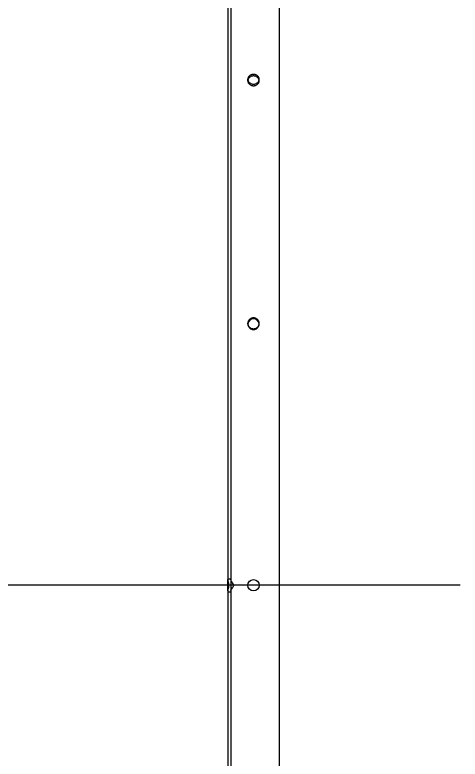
# Model space of a CAD drawing. Header units: millimetres. Extents: x -139278 to 641613, y -260926 to 217780.
# Drawn here: x 49818 to 50122, y 13521 to 14029 of the extents above; entities that cross this region are included whole.
import ezdxf

# ---------------------------------------------------------------- set-up
doc = ezdxf.new("R2010")
doc.units = ezdxf.units.MM

msp = doc.modelspace()

# ---------------------------------------------------------------- linework, layer by layer
for p, q in [((49963.55, 14325.998), (49963.55, 13643.414)), ((49965.75, 14325.998), (49965.75, 13643.414)), ((49998.75, 14330.398), (49998.75, 12948.798)), ((49977.3, 13983.898), (49977.3, 13984.998)), ((49985, 13983.898), (49985, 13984.998)), ((49977.3, 13817.821), (49977.3, 13818.39)), ((49985, 13817.821), (49985, 13818.39)), ((49963.55, 13643.998), (49965.75, 13643.998)), ((49963.55, 13635.781), (49963.55, 13643.414)), ((49965.75, 13643.414), (49965.75, 13635.781)), ((50077.718, 13639.598), (49511.411, 13639.598)), ((50122.096, 13639.598), (49554.668, 13639.598)), ((49963.55, 13635.781), (49963.55, 12953.198)), ((49963.55, 13635.198), (49965.75, 13635.198)), ((49965.75, 13635.781), (49965.75, 12953.198))]:
    msp.add_line(p, q)
msp.add_circle((49981.15, 13639.598), 3.85)
for centre, radius, start, end in [((51018.123, 13545.491), 1302.235, 144.02985, 163.53721), ((49981.15, 13817.937), 3.856, 177.4871, 2.5129), ((49981.086, 13817.736), 3.797, 89.03059, 174.4167), ((49981.214, 13817.736), 3.797, 5.5833, 90.96941)]:
    msp.add_arc(centre, radius, start, end)
for points, knots in [([(49981.15, 13988.327), (49981.392, 13988.327), (49981.642, 13988.307), (49982.139, 13988.222), (49982.386, 13988.158), (49982.861, 13987.989), (49983.088, 13987.883), (49983.509, 13987.639), (49983.702, 13987.5), (49984.043, 13987.205), (49984.204, 13987.038), (49984.487, 13986.675), (49984.609, 13986.478), (49984.805, 13986.068), (49984.88, 13985.854), (49984.977, 13985.423), (49985, 13985.207), (49985, 13984.788), (49984.977, 13984.572), (49984.88, 13984.141), (49984.805, 13983.927), (49984.609, 13983.515), (49984.487, 13983.318), (49984.204, 13982.953), (49984.043, 13982.786), (49983.702, 13982.489), (49983.509, 13982.35), (49983.088, 13982.104), (49982.861, 13981.998), (49982.386, 13981.827), (49982.139, 13981.763), (49981.642, 13981.678), (49981.392, 13981.658), (49980.908, 13981.658), (49980.659, 13981.678), (49980.161, 13981.763), (49979.914, 13981.827), (49979.44, 13981.998), (49979.212, 13982.104), (49978.792, 13982.35), (49978.599, 13982.489), (49978.257, 13982.786), (49978.097, 13982.953), (49977.814, 13983.318), (49977.691, 13983.515), (49977.495, 13983.927), (49977.421, 13984.141), (49977.323, 13984.572), (49977.3, 13984.788), (49977.3, 13985.207), (49977.323, 13985.423), (49977.421, 13985.854), (49977.495, 13986.068), (49977.691, 13986.478), (49977.814, 13986.675), (49978.097, 13987.038), (49978.257, 13987.205), (49978.599, 13987.5), (49978.792, 13987.639), (49979.212, 13987.883), (49979.44, 13987.989), (49979.914, 13988.158), (49980.161, 13988.222), (49980.659, 13988.307), (49980.908, 13988.327), (49981.15, 13988.327)], [0, 0, 0, 0, 0.6592032, 0.6592032, 1.3184064, 1.3184064, 1.9776096, 1.9776096, 2.6368127, 2.6368127, 3.2960159, 3.2960159, 3.9552191, 3.9552191, 4.6144223, 4.6144223, 5.2736255, 5.2736255, 5.9328287, 5.9328287, 6.5920318, 6.5920318, 7.251235, 7.251235, 7.9104382, 7.9104382, 8.5696414, 8.5696414, 9.2288446, 9.2288446, 9.8880478, 9.8880478, 10.5472509, 10.5472509, 11.2064541, 11.2064541, 11.8656573, 11.8656573, 12.5248605, 12.5248605, 13.1840637, 13.1840637, 13.8432669, 13.8432669, 14.50247, 14.50247, 15.1616732, 15.1616732, 15.8208764, 15.8208764, 16.4800796, 16.4800796, 17.1392828, 17.1392828, 17.798486, 17.798486, 18.4576891, 18.4576891, 19.1168923, 19.1168923, 19.7760955, 19.7760955, 20.4352987, 20.4352987, 21.0945019, 21.0945019, 21.0945019, 21.0945019]), ([(49981.15, 13987.227), (49980.908, 13987.227), (49980.659, 13987.207), (49980.161, 13987.122), (49979.914, 13987.058), (49979.44, 13986.889), (49979.212, 13986.783), (49978.792, 13986.539), (49978.599, 13986.4), (49978.257, 13986.105), (49978.097, 13985.938), (49977.814, 13985.575), (49977.691, 13985.378), (49977.495, 13984.968), (49977.421, 13984.754), (49977.365, 13984.508), (49977.359, 13984.478), (49977.353, 13984.448)], [0, 0, 0, 0, 0.6592032, 0.6592032, 1.3184064, 1.3184064, 1.9776096, 1.9776096, 2.6368128, 2.6368128, 3.296016, 3.296016, 3.9552192, 3.9552192, 4.6144224, 4.6144224, 4.7073606, 4.7073606, 4.7073606, 4.7073606]), ([(49984.947, 13984.448), (49984.942, 13984.478), (49984.935, 13984.508), (49984.88, 13984.754), (49984.805, 13984.968), (49984.609, 13985.378), (49984.487, 13985.575), (49984.204, 13985.938), (49984.043, 13986.105), (49983.702, 13986.4), (49983.509, 13986.539), (49983.088, 13986.783), (49982.861, 13986.889), (49982.386, 13987.058), (49982.139, 13987.122), (49981.642, 13987.207), (49981.392, 13987.227), (49981.15, 13987.227)], [0, 0, 0, 0, 0.0929382, 0.0929382, 0.7521414, 0.7521414, 1.4113446, 1.4113446, 2.0705478, 2.0705478, 2.729751, 2.729751, 3.3889542, 3.3889542, 4.0481574, 4.0481574, 4.7073606, 4.7073606, 4.7073606, 4.7073606]), ([(49977.353, 13984.448), (49977.317, 13984.263), (49977.3, 13984.078), (49977.3, 13983.688), (49977.323, 13983.472), (49977.421, 13983.041), (49977.495, 13982.827), (49977.691, 13982.415), (49977.814, 13982.218), (49978.097, 13981.853), (49978.257, 13981.686), (49978.599, 13981.389), (49978.792, 13981.25), (49979.212, 13981.004), (49979.44, 13980.898), (49979.914, 13980.727), (49980.161, 13980.663), (49980.659, 13980.578), (49980.908, 13980.558), (49981.392, 13980.558), (49981.642, 13980.578), (49982.139, 13980.663), (49982.386, 13980.727), (49982.861, 13980.898), (49983.088, 13981.004), (49983.509, 13981.25), (49983.702, 13981.389), (49984.043, 13981.686), (49984.204, 13981.853), (49984.487, 13982.218), (49984.609, 13982.415), (49984.805, 13982.827), (49984.88, 13983.041), (49984.977, 13983.472), (49985, 13983.688), (49985, 13984.078), (49984.983, 13984.263), (49984.947, 13984.448)], [0, 0, 0, 0, 0.566265, 0.566265, 1.2254682, 1.2254682, 1.8846714, 1.8846714, 2.5438746, 2.5438746, 3.2030778, 3.2030778, 3.862281, 3.862281, 4.5214841, 4.5214841, 5.1806873, 5.1806873, 5.8398905, 5.8398905, 6.4990937, 6.4990937, 7.1582969, 7.1582969, 7.8175001, 7.8175001, 8.4767033, 8.4767033, 9.1359065, 9.1359065, 9.7951097, 9.7951097, 10.4543129, 10.4543129, 11.1135161, 11.1135161, 11.6797811, 11.6797811, 11.6797811, 11.6797811]), ([(49981.15, 13822.106), (49981.392, 13822.106), (49981.642, 13822.084), (49982.139, 13821.99), (49982.386, 13821.918), (49982.861, 13821.729), (49983.088, 13821.611), (49983.509, 13821.338), (49983.702, 13821.183), (49984.043, 13820.853), (49984.204, 13820.667), (49984.487, 13820.261), (49984.609, 13820.042), (49984.805, 13819.584), (49984.88, 13819.345), (49984.977, 13818.865), (49985, 13818.623), (49985, 13818.156), (49984.977, 13817.915), (49984.88, 13817.435), (49984.805, 13817.196), (49984.609, 13816.737), (49984.487, 13816.517), (49984.204, 13816.111), (49984.043, 13815.924), (49983.702, 13815.594), (49983.509, 13815.439), (49983.088, 13815.165), (49982.861, 13815.047), (49982.386, 13814.857), (49982.139, 13814.785), (49981.642, 13814.691), (49981.392, 13814.668), (49980.908, 13814.668), (49980.659, 13814.691), (49980.161, 13814.785), (49979.914, 13814.857), (49979.44, 13815.047), (49979.212, 13815.165), (49978.792, 13815.439), (49978.599, 13815.594), (49978.257, 13815.924), (49978.097, 13816.111), (49977.814, 13816.517), (49977.691, 13816.737), (49977.495, 13817.196), (49977.421, 13817.435), (49977.323, 13817.915), (49977.3, 13818.156), (49977.3, 13818.623), (49977.323, 13818.865), (49977.421, 13819.345), (49977.495, 13819.584), (49977.691, 13820.042), (49977.814, 13820.261), (49978.097, 13820.667), (49978.257, 13820.853), (49978.599, 13821.183), (49978.792, 13821.338), (49979.212, 13821.611), (49979.44, 13821.729), (49979.914, 13821.918), (49980.161, 13821.99), (49980.659, 13822.084), (49980.908, 13822.106), (49981.15, 13822.106)], [0, 0, 0, 0, 0.6592032, 0.6592032, 1.3184064, 1.3184064, 1.9776096, 1.9776096, 2.6368127, 2.6368127, 3.2960159, 3.2960159, 3.9552191, 3.9552191, 4.6144223, 4.6144223, 5.2736255, 5.2736255, 5.9328287, 5.9328287, 6.5920318, 6.5920318, 7.251235, 7.251235, 7.9104382, 7.9104382, 8.5696414, 8.5696414, 9.2288446, 9.2288446, 9.8880478, 9.8880478, 10.5472509, 10.5472509, 11.2064541, 11.2064541, 11.8656573, 11.8656573, 12.5248605, 12.5248605, 13.1840637, 13.1840637, 13.8432669, 13.8432669, 14.50247, 14.50247, 15.1616732, 15.1616732, 15.8208764, 15.8208764, 16.4800796, 16.4800796, 17.1392828, 17.1392828, 17.798486, 17.798486, 18.4576891, 18.4576891, 19.1168923, 19.1168923, 19.7760955, 19.7760955, 20.4352987, 20.4352987, 21.0945019, 21.0945019, 21.0945019, 21.0945019]), ([(49963.55, 13643.414), (49963.55, 13643.197), (49963.599, 13642.925), (49963.764, 13642.18), (49963.897, 13641.674), (49964.073, 13640.692), (49964.136, 13640.196), (49964.143, 13639.07), (49964.08, 13638.549), (49963.912, 13637.6), (49963.795, 13637.136), (49963.625, 13636.4), (49963.566, 13636.11), (49963.551, 13635.841), (49963.55, 13635.811), (49963.55, 13635.781)], [0, 0, 0, 0, 1.1857634, 1.1857634, 2.7975057, 2.7975057, 4.0492921, 4.0492921, 5.371256, 5.371256, 6.8546629, 6.8546629, 8.0751206, 8.0751206, 8.2395393, 8.2395393, 8.2395393, 8.2395393]), ([(49967.95, 13639.598), (49967.831, 13639.767), (49967.711, 13639.937), (49967.337, 13640.471), (49967.085, 13640.834), (49966.617, 13641.535), (49966.399, 13641.878), (49966.048, 13642.494), (49965.908, 13642.774), (49965.778, 13643.166), (49965.75, 13643.298), (49965.75, 13643.414)], [0, 0, 0, 0, 0.5586844, 0.5586844, 1.7599858, 1.7599858, 2.9443729, 2.9443729, 4.0327307, 4.0327307, 4.6720851, 4.6720851, 4.6720851, 4.6720851]), ([(49965.75, 13635.781), (49965.75, 13635.897), (49965.778, 13636.03), (49965.908, 13636.421), (49966.048, 13636.701), (49966.399, 13637.318), (49966.617, 13637.66), (49967.085, 13638.361), (49967.337, 13638.725), (49967.711, 13639.258), (49967.831, 13639.428), (49967.95, 13639.598)], [0, 0, 0, 0, 0.6480814, 0.6480814, 1.7512949, 1.7512949, 2.9518484, 2.9518484, 4.1695472, 4.1695472, 4.7358574, 4.7358574, 4.7358574, 4.7358574])]:
    msp.add_open_spline(points, degree=3, knots=knots)

doc.saveas('drawing.dxf')
